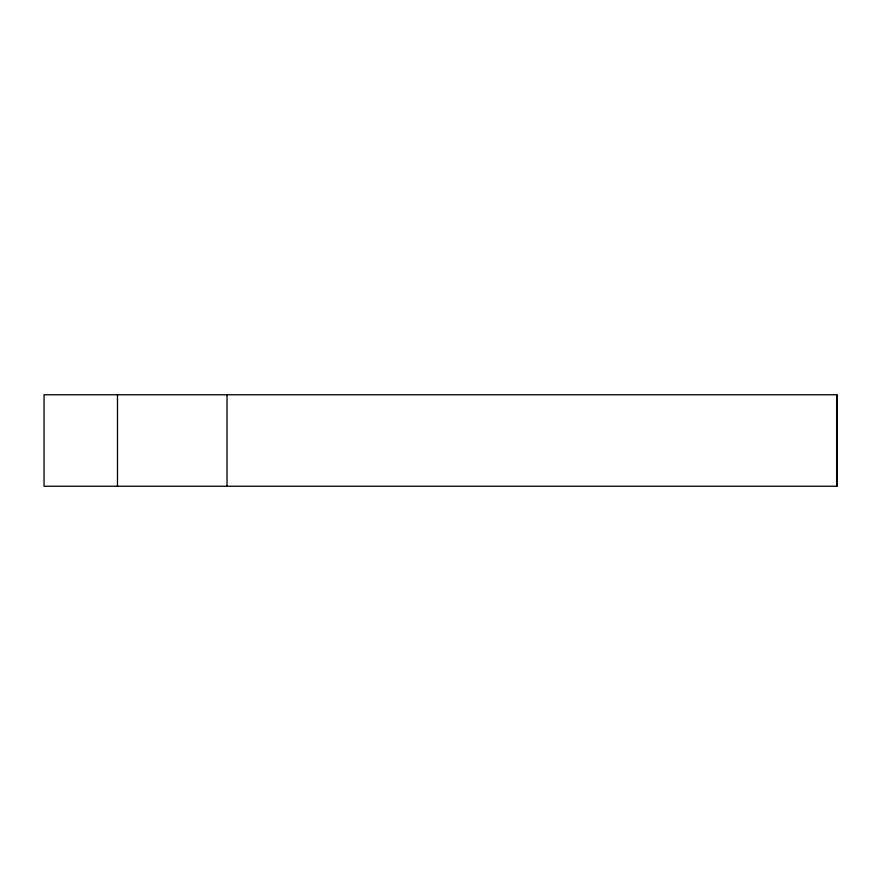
<?xml version="1.0" encoding="UTF-8"?>
<svg xmlns="http://www.w3.org/2000/svg" width="881" height="881" viewBox="0 0 881 881"><rect width="100%" height="100%" fill="white"/><g stroke="black" fill="none" stroke-linecap="round" stroke-linejoin="round"><path stroke-width="1.32" d="M117.481 486.246L117.481 394.754M836.95 486.246L836.95 394.754L44.05 394.754L44.05 486.246L836.95 486.246L836.95 394.754M227.023 394.754L227.023 486.246"/></g></svg>
